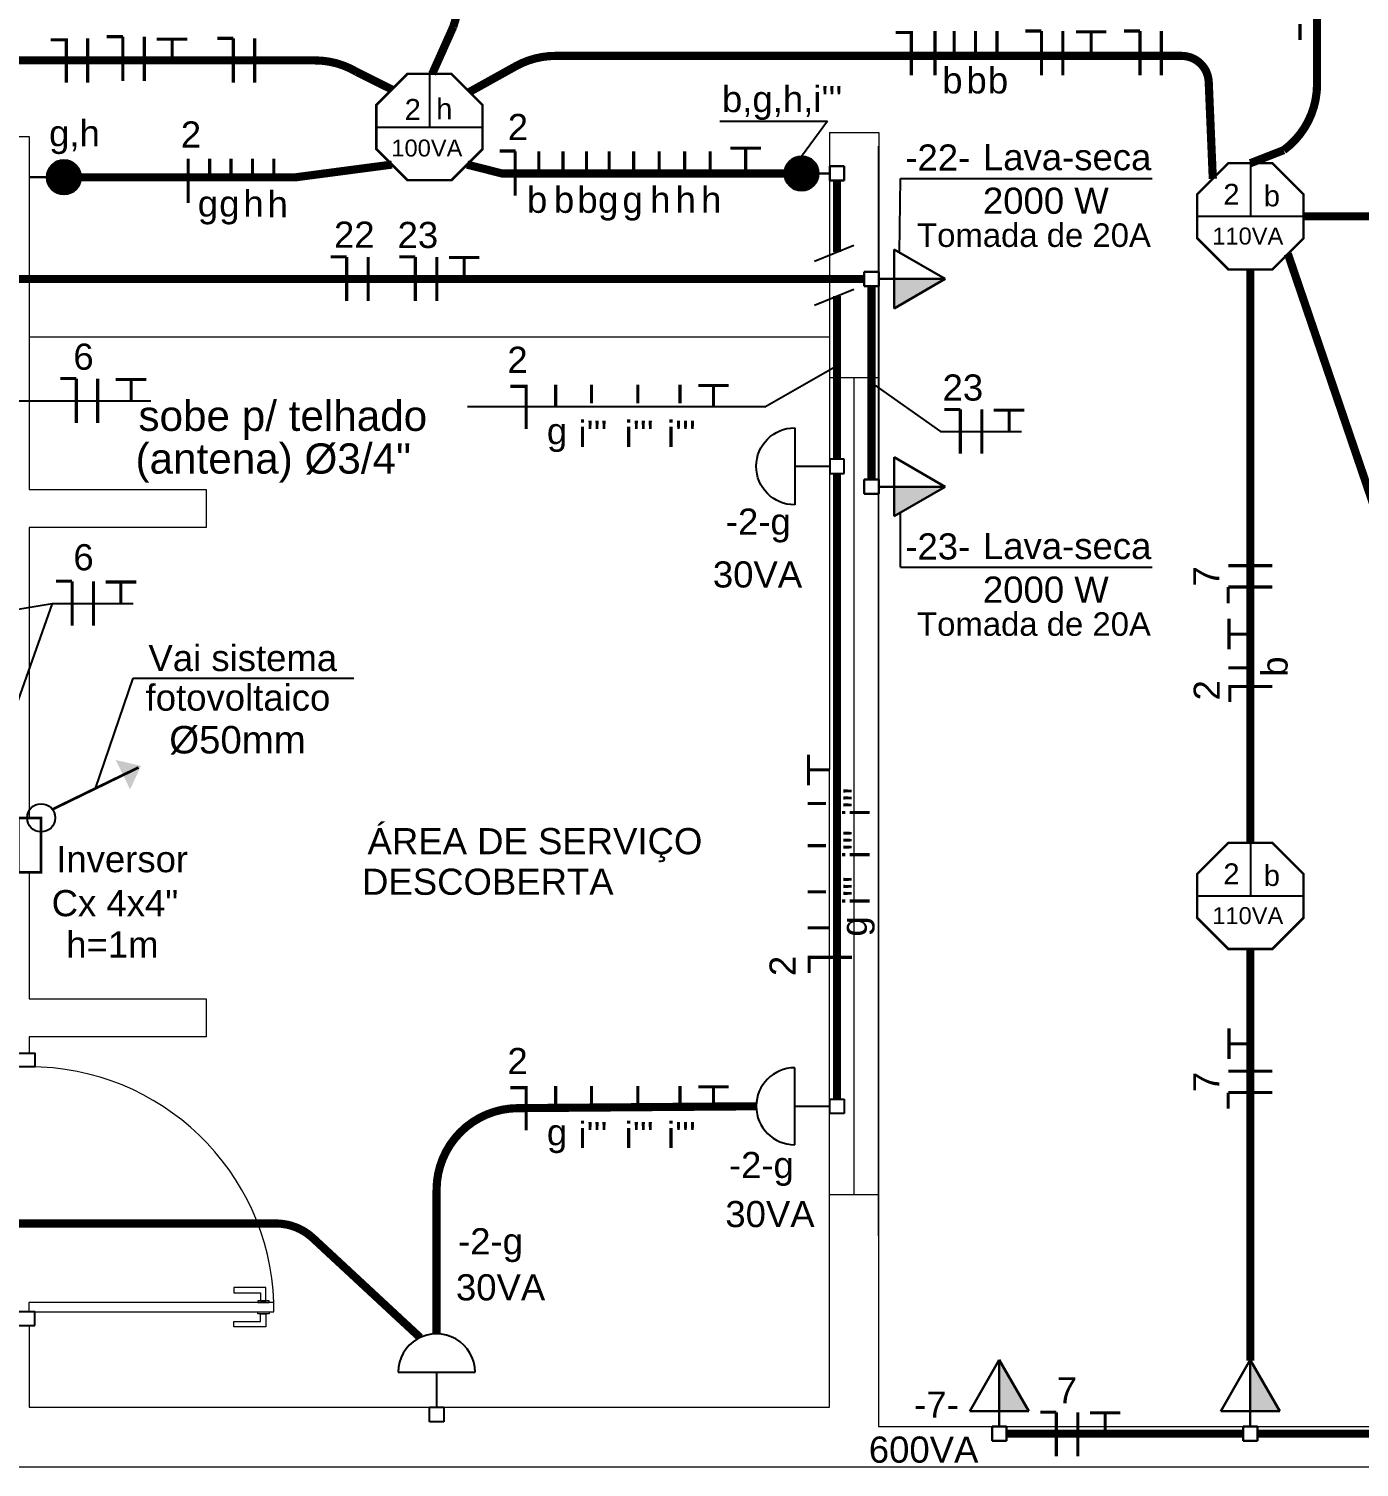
# Model space of a CAD drawing. Header units: millimetres. Extents: x 6597 to 20911, y -10306 to -132.
# Drawn here: x 14358 to 14846, y -6660 to -6132 of the extents above; entities that cross this region are included whole.
import ezdxf
from ezdxf.enums import TextEntityAlignment as Align

# ---------------------------------------------------------------- set-up
doc = ezdxf.new("R2010")
doc.units = ezdxf.units.MM
doc.header["$LTSCALE"] = 25
doc.header["$MEASUREMENT"] = 0
doc.linetypes.add('DASHDOT2', pattern=[12.7, 6.35, -3.175, 0, -3.175])
doc.linetypes.add('Dashed', pattern=[0.75, 0.5, -0.25])
for name, color, linetype in [('CIRCUITOS', 7, 'Continuous'), ('Iluminação1', 1, 'Continuous'), ('LUMINÁRIAS', 1, 'Continuous'), ('MAAI - VEGETAÇÃO', 106, 'Continuous')]:
    doc.layers.add(name, color=color, linetype=linetype)
for name, color, linetype, lineweight in [('EL-Condutos', 5, 'Continuous', 30), ('MAAI - ALVENARIA', 7, 'Continuous', 0), ('P-SIMBOL', 1, 'Continuous', 30), ('TEXTO', 7, 'Continuous', 30)]:
    doc.layers.add(name, color=color, linetype=linetype, lineweight=lineweight)
doc.styles.add('Arial', font='arial.ttf')
doc.styles.add('ETECARIAL', font='arial.ttf')

# ---------------------------------------------------------------- blocks, each defined once
blk = doc.blocks.new('Arandela 32W')
at = {"layer": 'LUMINÁRIAS', "color": 1}
for p, q in [((18.1535, 14.125), (18.1535, -14.125)), ((0, -2.6515), (0, 2.6515)), ((0, 2.6515), (5.304, 2.6515)), ((5.304, 2.6515), (5.304, -2.6515)), ((18.1535, 0), (5.304, 0)), ((5.304, -2.6515), (0, -2.6515))]:
    blk.add_line(p, q, dxfattribs=at)
blk.add_arc((18.1535, 0), 14.125, 270, 90, dxfattribs=at)

msp = doc.modelspace()

# ---------------------------------------------------------------- hatches: boundary and pattern name
at = {"layer": 'EL-Condutos', "linetype": 'ByBlock', "lineweight": -2}
h = msp.add_hatch(color=256, dxfattribs=at)
h.paths.add_polyline_path([(14392.31, -6406.15), (14398.98, -6402.9), (14394.94, -6411.55)])
h.paths.add_polyline_path([(14389.68, -6400.75), (14398.98, -6402.9), (14392.31, -6406.15)])
at = {"layer": 'P-SIMBOL', "linetype": 'Continuous'}
for points in [[(14364.4, -6186.82), (14370.65, -6186.82), (14370.65, -6180.57), (14369.68, -6180.62), (14367.99, -6181.17), (14366.94, -6181.76), (14366.14, -6182.47), (14365.34, -6183.51), (14364.72, -6184.81), (14364.44, -6186.12), (14364.45, -6186.82)], [(14376.9, -6186.82), (14370.65, -6186.82), (14370.65, -6180.57), (14371.62, -6180.62), (14373.31, -6181.17), (14374.36, -6181.76), (14375.16, -6182.47), (14375.96, -6183.51), (14376.58, -6184.81), (14376.86, -6186.12), (14376.85, -6186.82)], [(14635.32, -6185.4), (14641.57, -6185.4), (14641.57, -6179.15), (14640.6, -6179.2), (14638.91, -6179.75), (14637.86, -6180.34), (14637.06, -6181.05), (14636.26, -6182.09), (14635.64, -6183.39), (14635.36, -6184.7), (14635.37, -6185.4)], [(14647.82, -6185.4), (14641.57, -6185.4), (14641.57, -6179.15), (14642.54, -6179.2), (14644.23, -6179.75), (14645.28, -6180.34), (14646.08, -6181.05), (14646.88, -6182.09), (14647.5, -6183.39), (14647.78, -6184.7), (14647.77, -6185.4)], [(14364.4, -6186.82), (14370.65, -6186.82), (14370.65, -6193.07), (14369.68, -6193.02), (14367.99, -6192.47), (14366.94, -6191.87), (14366.14, -6191.17), (14365.34, -6190.12), (14364.72, -6188.82), (14364.44, -6187.52), (14364.45, -6186.82)], [(14376.9, -6186.82), (14370.65, -6186.82), (14370.65, -6193.07), (14371.62, -6193.02), (14373.31, -6192.47), (14374.36, -6191.87), (14375.16, -6191.17), (14375.96, -6190.12), (14376.58, -6188.82), (14376.86, -6187.52), (14376.85, -6186.82)], [(14635.32, -6185.4), (14641.57, -6185.4), (14641.57, -6191.65), (14640.6, -6191.6), (14638.91, -6191.05), (14637.86, -6190.45), (14637.06, -6189.75), (14636.26, -6188.7), (14635.64, -6187.4), (14635.36, -6186.1), (14635.37, -6185.4)], [(14647.82, -6185.4), (14641.57, -6185.4), (14641.57, -6191.65), (14642.54, -6191.6), (14644.23, -6191.05), (14645.28, -6190.45), (14646.08, -6189.75), (14646.88, -6188.7), (14647.5, -6187.4), (14647.78, -6186.1), (14647.77, -6185.4)], [(14675.52, -6224.15), (14694.27, -6224.15), (14675.52, -6234.98)], [(14675.52, -6300.4), (14694.27, -6300.4), (14675.52, -6311.22)], [(14714.16, -6639.78), (14714.16, -6621.03), (14724.99, -6639.78)], [(14806.36, -6639.78), (14806.36, -6621.03), (14817.18, -6639.78)]]:
    msp.add_hatch(color=256, dxfattribs=at).paths.add_polyline_path(points)

# ---------------------------------------------------------------- linework, layer by layer
for p, q in [((14646.36, -6217.65), (14660.69, -6211.78)), ((14646.36, -6233.79), (14660.69, -6227.93)), ((14382.23, -6411.18), (14396.13, -6370.72)), ((14396.13, -6370.72), (14477.06, -6370.72))]:
    msp.add_line(p, q)
for points in [[(14359.94, -6508.4), (14359.94, -6508.4), (14359.94, -6513.4), (14340.78, -6513.4), (14340.78, -6508.4), (14359.94, -6508.4)], [(14359.94, -6608.4), (14359.94, -6608.4), (14359.94, -6603.4), (14340.78, -6603.4), (14340.78, -6608.4), (14359.94, -6608.4)]]:
    msp.add_lwpolyline(points)
at = {"layer": 'CIRCUITOS', "linetype": 'DASHDOT2'}
for p, q in [((14611.55, -6166.23), (14651.13, -6166.23)), ((14651.13, -6166.23), (14641.57, -6179.15))]:
    msp.add_line(p, q, dxfattribs=at)
at = {"layer": 'CIRCUITOS'}
for p, q in [((14677.48, -6214.46), (14677.84, -6187.2)), ((14677.84, -6187.2), (14770.32, -6187.2)), ((14628.05, -6271.14), (14654.59, -6255.94)), ((14667.25, -6262.28), (14692.54, -6280.17)), ((14352.19, -6268.84), (14402.51, -6268.84)), ((14628.05, -6271.14), (14518.9, -6271.14)), ((14692.54, -6280.17), (14722.29, -6280.17)), ((14677.84, -6329.97), (14677.84, -6309.97)), ((14677.84, -6329.97), (14770.32, -6329.97)), ((14345.51, -6346.71), (14366.34, -6343.24)), ((14366.34, -6343.24), (14345.51, -6402.06)), ((14366.34, -6343.24), (14396.09, -6343.24))]:
    msp.add_line(p, q, dxfattribs=at)
for points, const_width in [([(14824.62, -6136.42), (14824.62, -6130.51)], 1.16), ([(14365.79, -6136.34), (14371.7, -6136.34)], 1.16), ([(14371.53, -6135.77), (14371.53, -6152.03)], 1.16), ([(14371.53, -6135.77), (14371.53, -6152.03)], 1.16), ([(14379.39, -6135.77), (14379.39, -6152.03)], 1.16), ([(14386.39, -6135.19), (14392.31, -6135.19)], 1.16), ([(14392.31, -6135.19), (14392.31, -6151.45)], 1.16), ([(14400.17, -6135.19), (14400.17, -6151.45)], 1.16), ([(14404.73, -6136.06), (14415.97, -6136.06)], 1.11), ([(14410.35, -6136.06), (14410.35, -6143.9)], 1.11), ([(14426.95, -6135.77), (14432.86, -6135.77)], 1.16), ([(14432.86, -6135.77), (14432.86, -6152.03)], 1.16), ([(14440.72, -6135.77), (14440.72, -6152.03)], 1.16), ([(14676.1, -6133.65), (14682.01, -6133.65)], 1.16), ([(14681.84, -6133.08), (14681.84, -6149.34)], 1.16), ([(14681.84, -6133.08), (14681.84, -6149.34)], 1.16), ([(14690.58, -6133.08), (14690.58, -6149.34)], 1.16), ([(14697.57, -6133.08), (14697.57, -6141.55)], 1.16), ([(14705.43, -6133.08), (14705.43, -6141.55)], 1.16), ([(14713.3, -6133.08), (14713.3, -6141.55)], 1.16), ([(14723.74, -6133.08), (14729.65, -6133.08)], 1.16), ([(14729.65, -6133.08), (14729.65, -6149.34)], 1.16), ([(14737.51, -6133.08), (14737.51, -6149.34)], 1.16), ([(14742.29, -6133.37), (14753.53, -6133.37)], 1.11), ([(14747.91, -6133.37), (14747.91, -6141.21)], 1.11), ([(14759.91, -6133.08), (14765.82, -6133.08)], 1.16), ([(14765.82, -6133.08), (14765.82, -6149.34)], 1.16), ([(14773.69, -6133.08), (14773.69, -6149.34)], 1.16), ([(14530.63, -6177.16), (14536.54, -6177.16)], 1.16), ([(14536.37, -6177.27), (14536.37, -6193.53)], 1.16), ([(14536.37, -6177.27), (14536.37, -6193.53)], 1.16), ([(14545.05, -6177.27), (14545.05, -6185.4)], 1.16), ([(14553.94, -6177.27), (14553.94, -6185.4)], 1.16), ([(14562.55, -6177.27), (14562.55, -6185.4)], 1.16), ([(14570.9, -6177.27), (14570.9, -6185.4)], 1.16), ([(14579.88, -6177.27), (14579.88, -6185.4)], 1.16), ([(14589.28, -6177.27), (14589.28, -6185.4)], 1.16), ([(14598.63, -6177.27), (14598.63, -6185.4)], 1.16), ([(14607.99, -6177.27), (14607.99, -6185.4)], 1.16), ([(14615.4, -6176.16), (14626.64, -6176.16)], 1.11), ([(14621.02, -6176.16), (14621.02, -6184)], 1.11), ([(14416.3, -6180.01), (14416.3, -6196.27)], 1.16), ([(14424.17, -6180.01), (14424.17, -6186.82)], 1.16), ([(14432.03, -6180.01), (14432.03, -6186.82)], 1.16), ([(14439.9, -6180.01), (14439.9, -6186.82)], 1.16), ([(14447.76, -6180.01), (14447.76, -6186.82)], 1.16), ([(14468.6, -6216.02), (14474.51, -6216.02)], 1.16), ([(14474.51, -6216.02), (14474.51, -6232.28)], 1.16), ([(14482.37, -6216.02), (14482.37, -6232.28)], 1.16), ([(14493.8, -6216.02), (14499.71, -6216.02)], 1.16), ([(14499.71, -6216.02), (14499.71, -6232.28)], 1.16), ([(14507.58, -6216.02), (14507.58, -6232.28)], 1.16), ([(14512.01, -6216.31), (14523.25, -6216.31)], 1.11), ([(14517.63, -6216.31), (14517.63, -6224.15)], 1.11), ([(14369.29, -6260.71), (14375.2, -6260.71)], 1.16), ([(14375.2, -6260.71), (14375.2, -6276.97)], 1.16), ([(14383.06, -6260.71), (14383.06, -6276.97)], 1.16), ([(14389.67, -6261), (14400.92, -6261)], 1.11), ([(14395.29, -6261), (14395.29, -6268.84)], 1.11), ([(14534.64, -6263.58), (14540.55, -6263.58)], 1.16), ([(14540.38, -6263.01), (14540.38, -6279.27)], 1.16), ([(14551.26, -6263.01), (14551.26, -6271.14)], 1.16), ([(14564.42, -6263.01), (14564.42, -6269.82)], 1.16), ([(14581.41, -6263.01), (14581.41, -6269.82)], 1.16), ([(14596.91, -6263.01), (14596.91, -6269.82)], 1.16), ([(14603.58, -6263.3), (14614.82, -6263.3)], 1.11), ([(14609.2, -6263.3), (14609.2, -6271.14)], 1.11), ([(14693.96, -6272.04), (14699.87, -6272.04)], 1.16), ([(14699.87, -6272.04), (14699.87, -6288.3)], 1.16), ([(14707.73, -6272.04), (14707.73, -6288.3)], 1.16), ([(14712.16, -6272.33), (14723.4, -6272.33)], 1.11), ([(14717.78, -6272.33), (14717.78, -6280.17)], 1.11), ([(14798.24, -6329.39), (14814.5, -6329.39)], 1.16), ([(14367.76, -6335.11), (14373.67, -6335.11)], 1.16), ([(14373.67, -6335.11), (14373.67, -6351.37)], 1.16), ([(14381.54, -6335.11), (14381.54, -6351.37)], 1.16), ([(14385.96, -6335.4), (14397.21, -6335.4)], 1.11), ([(14391.59, -6335.4), (14391.59, -6343.24)], 1.11), ([(14798.24, -6337.26), (14814.5, -6337.26)], 1.16), ([(14798.24, -6343.17), (14798.24, -6337.26)], 1.16), ([(14798.53, -6360.14), (14798.53, -6348.9)], 1.11), ([(14798.53, -6354.52), (14806.37, -6354.52)], 1.11), ([(14798.24, -6366.94), (14806.37, -6366.94)], 1.16), ([(14798.24, -6373.74), (14814.5, -6373.74)], 1.16), ([(14798.24, -6373.74), (14814.5, -6373.74)], 1.16), ([(14798.81, -6379.48), (14798.81, -6373.57)], 1.16), ([(14644.06, -6410.02), (14644.06, -6398.78)], 1.11), ([(14644.06, -6404.4), (14651.9, -6404.4)], 1.11), ([(14643.77, -6416.69), (14650.58, -6416.69)], 1.16), ([(14643.77, -6432.19), (14650.58, -6432.19)], 1.16), ([(14643.77, -6449.17), (14650.58, -6449.17)], 1.16), ([(14643.77, -6462.34), (14651.9, -6462.34)], 1.16), ([(14643.77, -6473.21), (14660.03, -6473.21)], 1.16), ([(14644.34, -6478.96), (14644.34, -6473.04)], 1.16), ([(14798.53, -6510.54), (14798.53, -6499.3)], 1.11), ([(14798.53, -6504.92), (14806.37, -6504.92)], 1.11), ([(14798.24, -6514.97), (14814.5, -6514.97)], 1.16), ([(14534.64, -6521.02), (14540.55, -6521.02)], 1.16), ([(14540.38, -6520.44), (14540.38, -6536.7)], 1.16), ([(14551.26, -6520.44), (14551.26, -6528.57)], 1.16), ([(14564.42, -6520.44), (14564.42, -6527.25)], 1.16), ([(14581.41, -6520.44), (14581.41, -6527.25)], 1.16), ([(14596.91, -6520.44), (14596.91, -6527.25)], 1.16), ([(14603.58, -6520.73), (14614.82, -6520.73)], 1.11), ([(14609.2, -6520.73), (14609.2, -6528.57)], 1.11), ([(14798.24, -6522.84), (14814.5, -6522.84)], 1.16), ([(14798.24, -6528.75), (14798.24, -6522.84)], 1.16), ([(14729.21, -6640.19), (14735.12, -6640.19)], 1.16), ([(14735.12, -6640.19), (14735.12, -6656.45)], 1.16), ([(14742.99, -6640.19), (14742.99, -6656.45)], 1.16), ([(14747.42, -6640.48), (14758.66, -6640.48)], 1.11), ([(14753.04, -6640.48), (14753.04, -6648.32)], 1.11)]:
    msp.add_lwpolyline(points, dxfattribs=dict(at, const_width=const_width))
at = {"layer": 'EL-Condutos', "const_width": 3}
for points in [[(14806.37, -6181.64), (14818.61, -6176.85, 0.238821), (14830.86, -6152.66), (14830.86, -6035.6)], [(14515.38, -6040.77), (14515.38, -6121.5, -0.085529), (14513.65, -6131.54), (14505.9, -6148.86)], [(14519.59, -6155.48), (14536.64, -6146.01, -0.127386), (14551.21, -6142.24), (14781.09, -6142.24, -0.401905), (14791.08, -6151.82), (14792.58, -6187.35)], [(14825.87, -6201.14), (14895.07, -6201.14, 0.127581), (14909.65, -6197.36), (15023.36, -6141.69)], [(14026.36, -6143.9), (14462.81, -6143.9, -0.135372), (14478.19, -6148.14), (14491.11, -6154.57)], [(14820.16, -6214.93), (14857.27, -6323.76, 0.31633), (14885.5, -6343.61), (14918.48, -6343.61)]]:
    msp.add_lwpolyline(points, format="xyb", dxfattribs=at)
for points in [[(14376.9, -6186.82), (14455.71, -6186.82), (14491.11, -6182.15)], [(14635.32, -6185.4), (14531.51, -6185.4), (14518.68, -6182.15)], [(14654.59, -6188.05), (14654.59, -6214.28)], [(14806.37, -6220.64), (14806.37, -6431.14)], [(14667.25, -6297.75), (14667.25, -6226.8)], [(14654.59, -6230.42), (14654.59, -6290.28)], [(14654.59, -6295.58), (14654.59, -6525.22)], [(14806.37, -6470.14), (14806.37, -6621.31)], [(14803.7, -6648.05), (14716.82, -6648.05)], [(14809.01, -6648.05), (14895.9, -6648.05)]]:
    msp.add_lwpolyline(points, dxfattribs=at)
at = {"layer": 'EL-Condutos', "linetype": 'Dashed', "const_width": 3}
msp.add_lwpolyline([(14664.59, -6224.15), (14348.16, -6224.15)], dxfattribs=at)
at = {"layer": 'EL-Condutos', "linetype": 'ByBlock', "lineweight": -2, "const_width": 1}
msp.add_lwpolyline([(14366.42, -6418.88), (14398.05, -6403.49)], dxfattribs=at)
at = {"layer": 'EL-Condutos', "linetype": 'Dashed', "const_width": 3}
for points in [[(14507.51, -6611.42), (14507.51, -6558.57, -0.41187), (14537.27, -6528.57), (14624.9, -6527.87)], [(14061.86, -6535.37), (14103.64, -6566.87, 0.16289), (14115.68, -6570.9), (14448.45, -6570.9, -0.189192), (14462.05, -6576.23), (14501.45, -6612.79)]]:
    msp.add_lwpolyline(points, format="xyb", dxfattribs=at)
at = {"layer": 'EL-Condutos', "linetype": 'ByBlock', "lineweight": -2}
msp.add_circle((14362.28, -6421.98), 5.17, dxfattribs=at)
at = {"layer": 'Iluminação1'}
for p, q in [((14504.9, -6148.86), (14504.9, -6168.36)), ((14485.4, -6168.36), (14524.4, -6168.36)), ((14806.37, -6181.64), (14806.37, -6201.14)), ((14786.87, -6201.14), (14825.87, -6201.14)), ((14806.37, -6431.14), (14806.37, -6450.64)), ((14786.87, -6450.64), (14825.87, -6450.64))]:
    msp.add_line(p, q, dxfattribs=at)
at = {"layer": 'Iluminação1', "const_width": 0.91}
for points in [[(14496.82, -6148.86), (14485.4, -6160.28), (14485.4, -6176.44), (14496.82, -6187.86), (14512.97, -6187.86), (14524.4, -6176.44), (14524.4, -6160.28), (14512.97, -6148.86)], [(14798.29, -6181.64), (14786.87, -6193.06), (14786.87, -6209.22), (14798.29, -6220.64), (14814.45, -6220.64), (14825.87, -6209.22), (14825.87, -6193.06), (14814.45, -6181.64)], [(14798.29, -6431.14), (14786.87, -6442.56), (14786.87, -6458.72), (14798.29, -6470.14), (14814.45, -6470.14), (14825.87, -6458.72), (14825.87, -6442.56), (14814.45, -6431.14)]]:
    msp.add_lwpolyline(points, close=True, dxfattribs=at)
at = {"layer": 'MAAI - ALVENARIA'}
for p, q in [((14342.86, -6171.82), (14357.86, -6171.82)), ((14357.86, -6171.82), (14357.86, -6301.4)), ((14651.86, -6170.4), (14669.86, -6170.4)), ((14651.86, -6638.4), (14651.94, -6170.4)), ((14651.94, -6170.4), (14669.94, -6170.4)), ((14669.94, -6170.4), (14669.86, -6430.4)), ((14669.86, -6575.4), (14669.86, -6175.4)), ((14357.86, -6181.68), (14357.86, -6181.68)), ((14357.86, -6181.68), (14357.86, -6181.68)), ((14357.86, -6181.68), (14357.86, -6181.68)), ((14357.86, -6301.4), (14422.86, -6301.4)), ((14422.86, -6301.4), (14422.86, -6315.4)), ((14422.86, -6315.4), (14357.86, -6315.4)), ((14357.86, -6315.4), (14357.86, -6422.04)), ((14422.86, -6315.4), (14357.86, -6315.4)), ((14357.86, -6315.4), (14357.86, -6335.16)), ((14669.86, -6430.4), (14669.86, -6645.4)), ((14357.86, -6442.04), (14357.86, -6488.4)), ((14357.86, -6488.4), (14422.86, -6488.4)), ((14422.86, -6488.4), (14422.86, -6502.4)), ((14422.86, -6502.4), (14357.86, -6502.4)), ((14357.86, -6502.4), (14357.86, -6508.4)), ((14357.86, -6508.4), (14342.86, -6508.4)), ((14669.86, -6575.4), (14669.86, -6645.4)), ((14342.86, -6608.4), (14357.86, -6608.4)), ((14357.86, -6608.4), (14357.86, -6638.4)), ((14357.86, -6638.4), (14651.86, -6638.4)), ((14669.86, -6645.4), (14942.86, -6645.4)), ((14669.86, -6645.4), (14942.86, -6645.4)), ((15548.86, -6660.4), (9533.86, -6660.4))]:
    msp.add_line(p, q, dxfattribs=at)
at = {"layer": 'MAAI - ALVENARIA', "ltscale": 0.04}
msp.add_line((14357.86, -6245.4), (14651.86, -6245.4), dxfattribs=at)
at = {"layer": 'MAAI - ALVENARIA', "ltscale": 0.0125}
for p, q in [((14669.86, -6260.4), (14651.86, -6260.4)), ((14660.86, -6560.4), (14660.86, -6260.4)), ((14669.86, -6560.4), (14651.86, -6560.4))]:
    msp.add_line(p, q, dxfattribs=at)
at = {"layer": 'MAAI - ALVENARIA', "ltscale": 0.015}
for points in [[(14433.11, -6596.4), (14442.81, -6596.4), (14442.81, -6599.26), (14444.81, -6599.26), (14444.81, -6594.4), (14433.11, -6594.4)], [(14357.78, -6603.4), (14447.78, -6603.4), (14447.78, -6599.9), (14357.78, -6599.9)], [(14441.81, -6599.9), (14446.07, -6599.9), (14446.07, -6599.26), (14441.81, -6599.26)], [(14433.11, -6606.9), (14442.81, -6606.9), (14442.81, -6604.03), (14444.81, -6604.03), (14444.81, -6608.9), (14433.11, -6608.9)], [(14441.81, -6603.4), (14446.07, -6603.4), (14446.07, -6604.03), (14441.81, -6604.03)]]:
    msp.add_lwpolyline(points, close=True, dxfattribs=at)
msp.add_arc((14358.02, -6603.22), 89.82, 2.1159, 90.1561, dxfattribs=at)
at = {"layer": 'MAAI - VEGETAÇÃO', "linetype": 'Continuous', "transparency": 33554559}
for p, q in [((14523.76, -6148.79), (14523.76, -6148.79)), ((14527.06, -6149.45), (14527.06, -6149.45))]:
    msp.add_line(p, q, dxfattribs=at)
at = {"layer": 'P-SIMBOL'}
for p, q in [((14651.94, -6188.05), (14651.94, -6182.75)), ((14651.94, -6182.75), (14657.24, -6182.75)), ((14657.24, -6182.75), (14657.24, -6188.05)), ((14357.86, -6186.82), (14364.28, -6186.82)), ((14647.82, -6185.4), (14635.32, -6185.4)), ((14651.94, -6185.4), (14647.82, -6185.4)), ((14657.24, -6188.05), (14651.94, -6188.05)), ((14675.52, -6213.33), (14694.27, -6224.15)), ((14675.52, -6234.98), (14675.52, -6213.33)), ((14664.59, -6226.8), (14664.59, -6221.5)), ((14669.9, -6221.5), (14664.59, -6221.5)), ((14669.9, -6226.8), (14669.9, -6221.5)), ((14675.52, -6224.15), (14669.9, -6224.15)), ((14694.27, -6224.15), (14675.52, -6224.15)), ((14694.27, -6224.15), (14675.52, -6234.98)), ((14664.59, -6226.8), (14669.9, -6226.8)), ((14675.52, -6289.57), (14694.27, -6300.4)), ((14675.52, -6311.22), (14675.52, -6289.57)), ((14664.59, -6303.05), (14664.59, -6297.75)), ((14669.9, -6297.75), (14664.59, -6297.75)), ((14669.9, -6303.05), (14669.9, -6297.75)), ((14664.59, -6303.05), (14669.9, -6303.05)), ((14675.52, -6300.4), (14669.9, -6300.4)), ((14694.27, -6300.4), (14675.52, -6300.4)), ((14694.27, -6300.4), (14675.52, -6311.22)), ((14703.34, -6639.78), (14714.16, -6621.03)), ((14714.16, -6621.03), (14714.16, -6639.78)), ((14714.16, -6621.03), (14724.99, -6639.78)), ((14795.53, -6639.78), (14806.36, -6621.03)), ((14806.36, -6621.03), (14806.36, -6639.78)), ((14806.36, -6621.03), (14817.18, -6639.78)), ((14724.99, -6639.78), (14703.34, -6639.78)), ((14714.16, -6639.78), (14714.16, -6645.4)), ((14817.18, -6639.78), (14795.53, -6639.78)), ((14806.36, -6639.78), (14806.36, -6645.4)), ((14716.82, -6645.4), (14711.51, -6645.4)), ((14711.51, -6645.4), (14711.51, -6650.7)), ((14716.82, -6650.7), (14716.82, -6645.4)), ((14809.01, -6645.4), (14803.7, -6645.4)), ((14803.7, -6645.4), (14803.7, -6650.7)), ((14809.01, -6650.7), (14809.01, -6645.4)), ((14716.82, -6650.7), (14711.51, -6650.7)), ((14809.01, -6650.7), (14803.7, -6650.7))]:
    msp.add_line(p, q, dxfattribs=at)
at = {"layer": 'P-SIMBOL', "const_width": 1}
msp.add_lwpolyline([(14353.86, -6422.04), (14353.86, -6442.04), (14362.26, -6442.04), (14362.26, -6422.04)], close=True, dxfattribs=at)
at = {"layer": 'P-SIMBOL'}
for centre in [(14370.65, -6186.82), (14641.57, -6185.4), (14641.57, -6185.4)]:
    msp.add_circle(centre, 6.25, dxfattribs=at)

# ---------------------------------------------------------------- block references
at = {"layer": 'Iluminação1', "xscale": -1}
msp.add_blockref('Arandela 32W', (14657.18, -6292.93), dxfattribs=at)
at = {"layer": 'Iluminação1'}
for p, rotation in [((14657.18, -6527.87), 179.9999999999999), ((14507.51, -6643.7), 89.99999999999993)]:
    msp.add_blockref('Arandela 32W', p, dxfattribs=dict(at, rotation=rotation))

# ---------------------------------------------------------------- texts
at = {"layer": 'CIRCUITOS', "linetype": 'DASHDOT2', "style": 'Arial'}
for s, height, p in [('b', 9.6, (14693.21, -6156.02)), ('b', 9.6, (14702.09, -6156.02)), ('b', 9.6, (14709.96, -6156.02)), ('h', 7.68, (14507.36, -6165.53)), ("b,g,h,i'''", 9.6, (14612.32, -6162.89)), ('2', 7.68, (14495.79, -6165.74)), ('g,h', 9.6, (14365.21, -6175.45)), ('2', 9.6, (14413.59, -6175.89)), ('2', 9.6, (14533.65, -6173.15)), ('100VA', 6.221, (14490.9, -6179.18)), ('-22-', 9.6, (14679.66, -6184.36)), ('2', 7.68, (14796.45, -6196.89)), ('b', 7.68, (14811.29, -6197.49)), ('g', 9.6, (14419.81, -6201.28)), ('g', 9.6, (14427.68, -6201.28)), ('h', 9.6, (14436.56, -6201.28)), ('h', 9.6, (14445.44, -6201.49)), ('b', 9.6, (14540.7, -6199.86)), ('b', 9.6, (14550.6, -6199.86)), ('b', 9.6, (14559.21, -6199.86)), ('g', 9.6, (14566.81, -6199.86)), ('g', 9.6, (14575.79, -6199.86)), ('h', 9.6, (14585.94, -6199.86)), ('h', 9.6, (14595.29, -6199.86)), ('h', 9.6, (14604.65, -6199.86)), ('22', 9.6, (14469.84, -6212.68)), ('23', 9.6, (14493.18, -6212.78)), ('Tomada de 20A', 8.64, (14683.97, -6212.38)), ('110VA', 6.221, (14792.38, -6211.5)), ('6', 9.6, (14374.11, -6257.47)), ('2', 9.6, (14533.52, -6258.62)), ('23', 9.6, (14693.33, -6268.8)), ('g', 9.6, (14548.02, -6284.8)), ("i'''", 9.6, (14559.62, -6285.78)), ("i'''", 9.6, (14576.6, -6285.78)), ("i'''", 9.6, (14592.1, -6285.78)), ('-2-g', 9.6, (14613.74, -6318.03)), ('6', 9.6, (14374.12, -6331.11)), ('-23-', 9.6, (14679.66, -6327.14)), ('Tomada de 20A', 8.64, (14683.97, -6355.15)), ('2', 7.68, (14796.45, -6446.39)), ('b', 7.68, (14811.29, -6446.99)), ('110VA', 6.221, (14792.38, -6461)), ('2', 9.6, (14533.52, -6516.06)), ('g', 9.6, (14548.02, -6542.23)), ("i'''", 9.6, (14559.62, -6543.22)), ("i'''", 9.6, (14576.6, -6543.22)), ("i'''", 9.6, (14592.1, -6543.22)), ('-2-g', 9.6, (14614.86, -6554.25)), ('-2-g', 9.6, (14515.39, -6582.25)), ('7', 9.6, (14735.28, -6636.95)), ('-7-', 9.6, (14682.91, -6642.21)), ('600VA', 9.6, (14666.24, -6658.72))]:
    msp.add_text(s, height=height, dxfattribs=at).set_placement(p)
for s, p in [('30VA', (14641.78, -6337.42)), ('Inversor', (14416.25, -6441.95)), ('Cx 4x4"', (14412.63, -6458.1)), ('Cx 4x4"', (14412.63, -6458.1)), ('h=1m', (14405.4, -6473.31)), ('30VA', (14646.36, -6572.25)), ('30VA', (14547.42, -6599.15))]:
    msp.add_text(s, height=9.6, dxfattribs=at).set_placement(p, align=Align.RIGHT)
for s, p in [('7', (14795, -6337.1)), ('b', (14820.03, -6370.19)), ('2', (14795.14, -6378.88)), ("i'''", (14666.54, -6421.49)), ("i'''", (14666.54, -6437)), ("i'''", (14666.54, -6453.98)), ('g', (14665.56, -6465.58)), ('2', (14639.38, -6480.08)), ('7', (14795, -6522.68))]:
    msp.add_text(s, height=9.6, rotation=90, dxfattribs=at).set_placement(p)
at = {"layer": 'CIRCUITOS', "linetype": 'DASHDOT2', "char_height": 9.6, "attachment_point": 1, "style": 'Arial'}
for insert in [(14708.15, -6174.62), (14708.15, -6317.39)]:
    msp.add_mtext_dynamic_manual_height_columns('\\A1;Lava-seca\\P2000 W', width=105.7048, gutter_width=37.5, heights=[38.08], dxfattribs=dict(at, insert=insert))
at = {"layer": 'TEXTO', "style": 'ETECARIAL'}
for s, height, p in [('sobe p/ telhado', 11.0998, (14398.02, -6279.92)), ('(antena) %%C3/4"', 11.0998, (14396.95, -6295.61)), ('%%C50mm', 10.091, (14409.33, -6398.35))]:
    msp.add_text(s, height=height, dxfattribs=at).set_placement(p)
at = {"layer": 'TEXTO', "linetype": 'DASHDOT2', "style": 'Arial'}
for s, p in [('Vai sistema', (14401.69, -6368.11)), ('fotovoltaico', (14400.65, -6382.63)), ('ÁREA DE SERVIÇO', (14482.16, -6435.34)), ('DESCOBERTA', (14480.14, -6450.24))]:
    msp.add_text(s, height=9.6, dxfattribs=at).set_placement(p)

doc.saveas('drawing.dxf')
